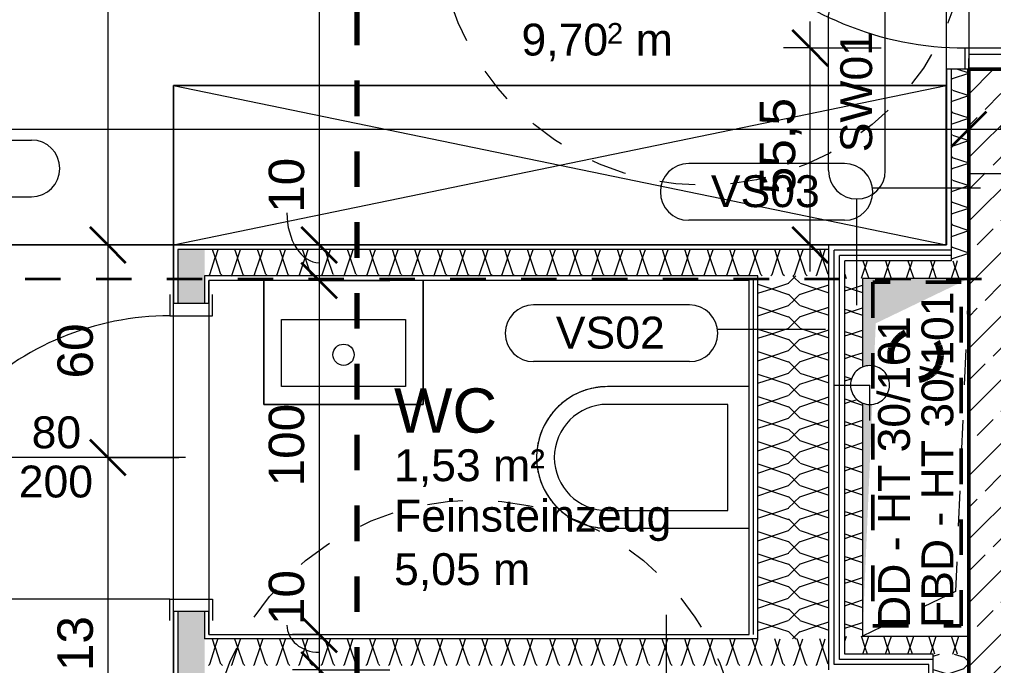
# Model space of a CAD drawing. Header units: metres. Extents: x 3.2 to 50, y 58.8 to 100.4.
# Drawn here: x 12.653 to 15.403, y 77.299 to 79.123 of the extents above; entities that cross this region are included whole.
import ezdxf

# ---------------------------------------------------------------- set-up
doc = ezdxf.new("R2010")
doc.units = ezdxf.units.M
for name, pattern in [('Achse', [0.009, 0.005, -0.002, 0, -0.002]), ('Strich Punkt', [0.015875, 0.00635, -0.004763, 0, -0.004763]), ('Strich Punkt Mittel', [0.015875, 0.00635, -0.004763, 0, -0.004763]), ('Verdeckt', [0.003, 0.002, -0.001])]:
    doc.linetypes.add(name, pattern=pattern)
for name, color, linetype, lineweight in [('A-DETL-GENF_', 92, 'Continuous', 13), ('A_2D', 7, 'Continuous', 13), ('A_Bemassung-50_', 4, 'Continuous', 9), ('A_Bemassung_', 4, 'Continuous', 9), ('A_Beschriftung_', 7, 'Continuous', 9), ('A_Brandabschnitte', 30, 'Verdeckt', 50), ('A_Decken', 8, 'Continuous', 13), ('A_Durchbruch_Projektion', 8, 'Verdeckt', 5), ('A_Kanal_SW', 34, 'Strich Punkt', 100), ('A_Moebel', 6, 'Continuous', 13), ('A_Raeume', 7, 'Continuous', 13), ('A_Raeume_', 7, 'Continuous', 5), ('A_Raeume_Beschriftung_', 7, 'Continuous', 9), ('A_Raster_', 1, 'Continuous', 9), ('A_Sanitaer', 3, 'Continuous', 13), ('A_Tueren', 31, 'Continuous', 13), ('A_Waende', 7, 'Continuous', 13), ('G-ANNO-SYMB_', 111, 'Continuous', 9), ('P-PIPE', 3, 'Continuous', 5), ('P-PIPE-CNTR', 3, 'Continuous', 5)]:
    doc.layers.add(name, color=color, linetype=linetype, lineweight=lineweight)
doc.styles.add('Arial_2', font='arial.ttf', dxfattribs={"height": 0.09})
doc.styles.add('Arial_3', font='arial.ttf', dxfattribs={"height": 0.125})
doc.styles.add('Arial_4', font='arial.ttf', dxfattribs={"height": 0.05849})
doc.styles.add('Arial_5', font='arial.ttf', dxfattribs={"height": 0.1})
doc.dimstyles.new('WGA-Bemaßung', dxfattribs={"dimscale": 0.3048, "dimtxt": 0.102026, "dimasz": 0.328084, "dimexe": 0.246063, "dimexo": 0.0625, "dimgap": 0.04101, "dimtad": 1, "dimdec": 1, "dimlfac": 100, "dimrnd": 0.5, "dimdsep": 46, "dimtxsty": 'Arial_5', "dimblk1": 'OBLIQUE', "dimblk2": 'OBLIQUE', "dimsah": 1, "dimcen": 0.09, "dimdle": 0.246063, "dimazin": 2, "dimtfac": 1, "dimtdec": 4, "dimtix": 1, "dimtmove": 0, "dimatfit": 3, "dimfxl": 0.656168, "dimfxlon": 1, "dimtvp": 1, "dimtolj": 1, "dimtzin": 0, "dimarcsym": 2})
doc.dimstyles.new('WGA-Bemaßung_1', dxfattribs={"dimscale": 0.3048, "dimtxt": 0.102026, "dimasz": 0.328084, "dimexe": 0.246063, "dimexo": 0.0625, "dimgap": 0.04101, "dimtad": 1, "dimdec": 1, "dimlfac": 100, "dimrnd": 0.5, "dimdsep": 46, "dimtxsty": 'Arial_5', "dimblk1": 'OBLIQUE', "dimblk2": 'OBLIQUE', "dimsah": 1, "dimcen": 0.09, "dimdle": 0.246063, "dimazin": 2, "dimtfac": 1, "dimtdec": 4, "dimtix": 1, "dimtmove": 2, "dimatfit": 3, "dimfxl": 0.656168, "dimfxlon": 1, "dimtvp": 1, "dimtolj": 1, "dimtzin": 0, "dimarcsym": 2})
doc.dimstyles.new('WGA-Bemaßung_2', dxfattribs={"dimscale": 0.3048, "dimtxt": 0.102026, "dimasz": 0.328084, "dimexe": 0.246063, "dimexo": 0.0625, "dimgap": 0.04101, "dimtad": 1, "dimdec": 1, "dimlfac": 100, "dimrnd": 0.5, "dimdsep": 46, "dimtxsty": 'Arial_5', "dimblk1": 'OBLIQUE', "dimblk2": 'OBLIQUE', "dimsah": 1, "dimcen": 0.09, "dimdle": 0.246063, "dimazin": 2, "dimtfac": 1, "dimtdec": 4, "dimtix": 1, "dimtmove": 1, "dimatfit": 3, "dimfxl": 0.656168, "dimfxlon": 1, "dimtvp": 1, "dimtolj": 1, "dimtzin": 0, "dimarcsym": 2})
doc.dimstyles.new('WGA-Bemaßung_3', dxfattribs={"dimscale": 0.3048, "dimtxt": 0.102026, "dimasz": 0.328084, "dimexe": 0.246063, "dimexo": 0.0625, "dimgap": 0.04101, "dimtad": 1, "dimdec": 1, "dimlfac": 100, "dimrnd": 0.5, "dimdsep": 46, "dimtxsty": 'Arial_5', "dimblk1": 'OBLIQUE', "dimblk2": 'OBLIQUE', "dimsah": 1, "dimcen": 0.09, "dimdle": 0.246063, "dimazin": 2, "dimtfac": 1, "dimtdec": 4, "dimtix": 1, "dimtmove": 0, "dimatfit": 3, "dimfxl": 0.656168, "dimfxlon": 1, "dimtvp": 1, "dimtolj": 1, "dimtzin": 0, "dimarcsym": 2})

# ---------------------------------------------------------------- blocks, each defined once
blk = doc.blocks.new('UZ_D1 - SL_0800x2000_Zimmertür_Stahlzarge_GK-7175309-263_PP_01OG_BT1')
at = {"layer": 'A_Tueren', "lineweight": 5}
for p, q in [((-0.4, 0.06), (-0.46, 0.06)), ((-0.4, -0.06), (-0.4, 0.06)), ((0.4, 0.06), (0.46, 0.06)), ((0.4, -0.06), (0.4, 0.06)), ((-0.46, -0.06), (-0.4, -0.06)), ((0.46, -0.06), (0.4, -0.06)), ((0.4, -0.06), (0.4, -0.86))]:
    blk.add_line(p, q, dxfattribs=at)
blk.add_arc((0.4, -0.06), 0.8, 180, 270, dxfattribs=at)
blk = doc.blocks.new('Sani_WC-Wandbasierend - 400x600-3803100-263_PP_01OG_BT1')
at = {"layer": 'A_Sanitaer', "lineweight": 5}
for p, q in [((-0.075, 0.5125), (-0.075, 0.1125)), ((-0.075, 0.5125), (-0.075, 0.1125)), ((-0.025, 0.5125), (-0.025, 0.1725)), ((0.275, 0.1725), (0.275, 0.5125)), ((0.325, 0.1125), (0.325, 0.5125)), ((0.325, 0.1125), (0.325, 0.5125)), ((-0.025, 0.1725), (0.275, 0.1725)), ((-0.075, 0.1125), (0.325, 0.1125))]:
    blk.add_line(p, q, dxfattribs=at)
for radius, start, end in [(0.2, 0, 180), (0.2, 118.3339, 128.1952), (0.2, 112.8529, 118.3339), (0.2, 101.334, 112.8529), (0.2, 97.6033, 101.334), (0.2, 82.3967, 97.6033), (0.2, 78.666, 82.3967), (0.2, 67.1471, 78.666), (0.2, 61.6661, 67.1471), (0.2, 51.8048, 61.6661), (0.15, 0, 180), (0.2, 128.1952, 134.0719), (0.2, 45.9281, 51.8048), (0.2, 134.0719, 143.7338), (0.2, 36.2662, 45.9281), (0.2, 152.2044, 159.851), (0.2, 149.4915, 152.0709), (0.2, 143.7338, 149.4915), (0.2, 30.5085, 36.2662), (0.2, 20.149, 30.5085), (0.2, 159.851, 164.7803), (0.2, 15.2197, 20.149), (0.2, 164.7803, 180), (0.2, 0, 15.2197)]:
    blk.add_arc((0.125, 0.5125), radius, start, end, dxfattribs=at)
blk = doc.blocks.new('Moeb_Schrank - Schrank_2m-10184143-263_PP_01OG_BT1')
at = {"layer": 'A_Moebel', "color": 8}
for p, q in [((0, 0), (2.18125, 0.45)), ((0, 0.45), (2.18125, 0)), ((2.18125, 0.45), (0, 0.45)), ((0, 0.45), (0, 0)), ((0, 0), (0, 0.45)), ((0, 0.45), (2.18125, 0.45)), ((2.18125, 0), (2.18125, 0.45)), ((2.18125, 0.45), (2.18125, 0)), ((0, 0), (2.18125, 0)), ((2.18125, 0), (0, 0))]:
    blk.add_line(p, q, dxfattribs=at)
blk = doc.blocks.new('UZ_D1 - SL_0900x2000_Wohnungstür-5426849-263_PP_01OG_BT1')
at = {"layer": 'A_Tueren', "lineweight": 5}
for p, q in [((0.45, 0.1), (0.45, 1)), ((-0.51, 0.1), (-0.45, 0.1)), ((-0.45, 0.1), (-0.45, -0.1)), ((0.45, 0.1), (0.45, -0.1)), ((0.51, 0.1), (0.45, 0.1)), ((-0.45, -0.1), (-0.51, -0.1)), ((0.45, -0.1), (0.51, -0.1))]:
    blk.add_line(p, q, dxfattribs=at)
blk.add_arc((0.45, 0.1), 0.9, 90, 180, dxfattribs=at)
blk = doc.blocks.new('Symbol_Schatten - Bodendurchbruch_Schatten-5766251-263_PP_01OG_BT1')
at = {"layer": 'A-DETL-GENF_'}
h = blk.add_hatch(color=256, dxfattribs=at)
h.paths.add_polyline_path([(-0.15, -0.505), (-0.1222, 0.1503), (-0.1287, 0.1494), (-0.143, 0.1513), (-0.15, 0.1542), (-0.15, -0.2192)])
h.paths.add_polyline_path([(-0.15, 0.2546), (-0.143, 0.2575), (-0.1287, 0.2594), (-0.1176, 0.258), (-0.1125, 0.3788), (0.15, 0.505), (-0.15, 0.505), (-0.15, 0.2566)])
blk = doc.blocks.new('Symbol_Schatten_Verdeckt_unten - Bodendurchbruch_Schatten_Verdeckt_unten-5766252-263_PP_01OG_BT1')
at = {"layer": 'A_Durchbruch_Projektion'}
for p, q in [((-0.1125, 0.37875), (0.15, 0.505)), ((-0.15, -0.505), (-0.1125, 0.37875))]:
    blk.add_line(p, q, dxfattribs=at)
blk = doc.blocks.new('Sani_Handwaschbecken_Wandbasiert_eckig - 450 x 350-11050515-263_PP_01OG_BT1')
at = {"layer": 'A_Sanitaer', "lineweight": 5}
for p, q in [((0.3476, 0.4), (-0.1024, 0.4)), ((-0.1024, 0.4), (-0.1024, 0.05)), ((-0.1024, 0.05), (-0.1024, 0.4)), ((-0.1024, 0.4), (0.3476, 0.4)), ((0.3476, 0.05), (0.3476, 0.4)), ((0.3476, 0.4), (0.3476, 0.05)), ((-0.0524, 0.16), (-0.0524, 0.35)), ((-0.0524, 0.35), (0.2976, 0.35)), ((0.2976, 0.35), (0.2976, 0.16)), ((0.2976, 0.16), (-0.0524, 0.16))]:
    blk.add_line(p, q, dxfattribs=at)
blk.add_circle((0.1226, 0.26), 0.03, dxfattribs=at)
blk = doc.blocks.new('BS_Tuer_PP - links-10002443-263_PP_01OG_BT1')
at = {"layer": 'A_Beschriftung_'}
blk.add_line((0, 0.000124), (0, 0.010761), dxfattribs=at)
blk = doc.blocks.new('BS_Wand_Lollipop - links_unten-2026911-263_PP_01OG_BT1')
at = {"layer": 'A_Beschriftung_'}
for p, q in [((-0.00467, 0.001367), (-0.01347, 0.001367)), ((-0.003087, 0), (0.003, 0)), ((-0.00467, -0.001833), (-0.01347, -0.001833))]:
    blk.add_line(p, q, dxfattribs=at)
for centre, start, end in [((-0.01347, -0.000233), 90, 270), ((-0.00467, -0.000233), 270, 90)]:
    blk.add_arc(centre, 0.0016, start, end, dxfattribs=at)
blk = doc.blocks.new('BS_Wand_Lollipop - rechts_oben-2026913-263_PP_01OG_BT1')
at = {"layer": 'A_Beschriftung_'}
for p, q in [((0.0046, 0.0016), (0.0134, 0.0016)), ((-0.003, 0), (0.003, 0)), ((0.0046, -0.0016), (0.0134, -0.0016))]:
    blk.add_line(p, q, dxfattribs=at)
for centre, start, end in [((0.0046, 0), 90, 270), ((0.0134, 0), 270, 90)]:
    blk.add_arc(centre, 0.0016, start, end, dxfattribs=at)
blk = doc.blocks.new('DIMBLOCK163-263_PP_01OG_BT1')
at = {"layer": 'A_Bemassung-50_', "lineweight": 35, "transparency": 16777216}
for p, q in [((13.4988, 80.1555), (13.4488, 80.2055)), ((13.4988, 80.1555), (13.5488, 80.1055)), ((13.4988, 78.4867), (13.4488, 78.5367)), ((13.4988, 78.4867), (13.5488, 78.4367))]:
    blk.add_line(p, q, dxfattribs=at)
at = {"layer": 'A_Bemassung-50_', "transparency": 16777216}
for p, q in [((13.4988, 80.1555), (13.4238, 80.1555)), ((13.4988, 80.1555), (13.4988, 78.4867)), ((13.4988, 80.1555), (13.6988, 80.1555)), ((13.4988, 78.4867), (13.4238, 78.4867)), ((13.4988, 78.4867), (13.6988, 78.4867))]:
    blk.add_line(p, q, dxfattribs=at)
at = {"layer": 'A_Bemassung-50_', "color": 0, "transparency": 16777216, "insert": (13.3565, 79.2058), "char_height": 0.1, "width": 0.276883, "attachment_point": 1, "rotation": 90, "line_spacing_factor": 0.941778, "style": 'Arial_5'}
blk.add_mtext('167', dxfattribs=at)
blk = doc.blocks.new('_Oblique')
at = {"color": 0, "linetype": 'ByBlock', "lineweight": -2}
blk.add_line((-0.5, -0.5), (0.5, 0.5), dxfattribs=at)
blk = doc.blocks.new('DIMBLOCK164-263_PP_01OG_BT1')
at = {"layer": 'A_Bemassung-50_', "lineweight": 35, "transparency": 16777216}
for p, q in [((13.4988, 78.4867), (13.4488, 78.5367)), ((13.4988, 78.4867), (13.5488, 78.4367)), ((13.4988, 78.3867), (13.4488, 78.4367)), ((13.4988, 78.3867), (13.5488, 78.3367))]:
    blk.add_line(p, q, dxfattribs=at)
at = {"layer": 'A_Bemassung-50_', "transparency": 16777216}
for p, q in [((13.4988, 78.4867), (13.4238, 78.4867)), ((13.4988, 78.4867), (13.4988, 78.3867)), ((13.4988, 78.4867), (13.6988, 78.4867)), ((13.4988, 78.3867), (13.4238, 78.3867)), ((13.4988, 78.3867), (13.6988, 78.3867))]:
    blk.add_line(p, q, dxfattribs=at)
blk.add_ellipse((13.4988, 78.5774), major_axis=(0, 0.1407), ratio=0.646783, start_param=1.570796, end_param=3.141593, dxfattribs=at)
at = {"layer": 'A_Bemassung-50_', "color": 0, "transparency": 16777216, "insert": (13.3565, 78.5774), "char_height": 0.1, "width": 0.184588, "attachment_point": 1, "rotation": 90, "line_spacing_factor": 0.941778, "style": 'Arial_5'}
blk.add_mtext('10', dxfattribs=at)
blk = doc.blocks.new('DIMBLOCK165-263_PP_01OG_BT1')
at = {"layer": 'A_Bemassung-50_', "lineweight": 35, "transparency": 16777216}
for p, q in [((13.4988, 78.3867), (13.4488, 78.4367)), ((13.4988, 78.3867), (13.5488, 78.3367)), ((13.4988, 77.3867), (13.4488, 77.4367)), ((13.4988, 77.3867), (13.5488, 77.3367))]:
    blk.add_line(p, q, dxfattribs=at)
at = {"layer": 'A_Bemassung-50_', "transparency": 16777216}
for p, q in [((13.4988, 78.3867), (13.4238, 78.3867)), ((13.4988, 78.3867), (13.4988, 77.3867)), ((13.4988, 78.3867), (13.6988, 78.3867)), ((13.4988, 77.3867), (13.4238, 77.3867)), ((13.4988, 77.3867), (13.6988, 77.3867))]:
    blk.add_line(p, q, dxfattribs=at)
at = {"layer": 'A_Bemassung-50_', "color": 0, "transparency": 16777216, "insert": (13.3565, 77.8051), "char_height": 0.1, "width": 0.276883, "attachment_point": 1, "rotation": 90, "line_spacing_factor": 0.941778, "style": 'Arial_5'}
blk.add_mtext('100', dxfattribs=at)
blk = doc.blocks.new('DIMBLOCK166-263_PP_01OG_BT1')
at = {"layer": 'A_Bemassung-50_', "lineweight": 35, "transparency": 16777216}
for p, q in [((13.4988, 77.3867), (13.4488, 77.4367)), ((13.4988, 77.3867), (13.5488, 77.3367)), ((13.4988, 77.2867), (13.4488, 77.3367)), ((13.4988, 77.2867), (13.5488, 77.2367))]:
    blk.add_line(p, q, dxfattribs=at)
at = {"layer": 'A_Bemassung-50_', "transparency": 16777216}
for p, q in [((13.4988, 77.3867), (13.4238, 77.3867)), ((13.4988, 77.3867), (13.4988, 77.2867)), ((13.4988, 77.3867), (13.6988, 77.3867)), ((13.4988, 77.2867), (13.4238, 77.2867)), ((13.4988, 77.2867), (13.6988, 77.2867))]:
    blk.add_line(p, q, dxfattribs=at)
blk.add_ellipse((13.4988, 77.4134), major_axis=(0.091, 0), ratio=0.842845, start_param=3.141593, end_param=4.712389, dxfattribs=at)
at = {"layer": 'A_Bemassung-50_', "color": 0, "transparency": 16777216, "insert": (13.3565, 77.4134), "char_height": 0.1, "width": 0.184588, "attachment_point": 1, "rotation": 90, "line_spacing_factor": 0.941778, "style": 'Arial_5'}
blk.add_mtext('10', dxfattribs=at)
blk = doc.blocks.new('DIMBLOCK167-263_PP_01OG_BT1')
at = {"layer": 'A_Bemassung-50_', "lineweight": 35, "transparency": 16777216}
for p, q in [((13.4988, 77.2867), (13.4488, 77.3367)), ((13.4988, 77.2867), (13.5488, 77.2367)), ((13.4988, 74.7867), (13.4488, 74.8367)), ((13.4988, 74.7867), (13.5488, 74.7367))]:
    blk.add_line(p, q, dxfattribs=at)
at = {"layer": 'A_Bemassung-50_', "transparency": 16777216}
for p, q in [((13.4988, 77.2867), (13.4238, 77.2867)), ((13.4988, 77.2867), (13.4988, 74.7867)), ((13.4988, 77.2867), (13.6988, 77.2867)), ((13.4988, 74.7867), (13.4238, 74.7867)), ((13.4988, 74.7867), (13.6988, 74.7867))]:
    blk.add_line(p, q, dxfattribs=at)
at = {"layer": 'A_Bemassung-50_', "color": 0, "transparency": 16777216, "insert": (13.3565, 75.9214), "char_height": 0.1, "width": 0.276883, "attachment_point": 1, "rotation": 90, "line_spacing_factor": 0.941778, "style": 'Arial_5'}
blk.add_mtext('250', dxfattribs=at)
blk = doc.blocks.new('DIMBLOCK461-263_PP_01OG_BT1')
at = {"layer": 'A_Bemassung-50_', "lineweight": 35, "transparency": 16777216}
for p, q in [((12.9024, 80.1555), (12.8524, 80.2055)), ((12.9024, 80.1555), (12.9524, 80.1055)), ((12.9024, 78.4867), (12.8524, 78.5367)), ((12.9024, 78.4867), (12.9524, 78.4367))]:
    blk.add_line(p, q, dxfattribs=at)
at = {"layer": 'A_Bemassung-50_', "transparency": 16777216}
for p, q in [((12.9024, 80.1555), (12.8274, 80.1555)), ((12.9024, 80.1555), (12.9024, 78.4867)), ((12.9024, 80.1555), (13.1024, 80.1555)), ((12.9024, 78.4867), (12.8274, 78.4867)), ((12.9024, 78.4867), (13.1024, 78.4867))]:
    blk.add_line(p, q, dxfattribs=at)
at = {"layer": 'A_Bemassung-50_', "color": 0, "transparency": 16777216, "insert": (12.76, 79.2058), "char_height": 0.1, "width": 0.276883, "attachment_point": 1, "rotation": 90, "line_spacing_factor": 0.941778, "style": 'Arial_5'}
blk.add_mtext('167', dxfattribs=at)
blk = doc.blocks.new('DIMBLOCK462-263_PP_01OG_BT1')
at = {"layer": 'A_Bemassung-50_', "lineweight": 35, "transparency": 16777216}
for p, q in [((12.9024, 78.4867), (12.8524, 78.5367)), ((12.9024, 78.4867), (12.9524, 78.4367)), ((12.9024, 77.8867), (12.8524, 77.9367)), ((12.9024, 77.8867), (12.9524, 77.8367))]:
    blk.add_line(p, q, dxfattribs=at)
at = {"layer": 'A_Bemassung-50_', "transparency": 16777216}
for p, q in [((12.9024, 78.4867), (12.8274, 78.4867)), ((12.9024, 78.4867), (12.9024, 77.8867)), ((12.9024, 78.4867), (13.1024, 78.4867)), ((12.9024, 77.8867), (12.8274, 77.8867)), ((12.9024, 77.8867), (13.1024, 77.8867))]:
    blk.add_line(p, q, dxfattribs=at)
at = {"layer": 'A_Bemassung-50_', "color": 0, "transparency": 16777216, "insert": (12.76, 78.1098), "char_height": 0.1, "width": 0.184588, "attachment_point": 1, "rotation": 90, "line_spacing_factor": 0.941778, "style": 'Arial_5'}
blk.add_mtext('60', dxfattribs=at)
blk = doc.blocks.new('DIMBLOCK463-263_PP_01OG_BT1')
at = {"layer": 'A_Bemassung-50_', "lineweight": 35, "transparency": 16777216}
for p, q in [((12.9024, 77.8867), (12.8524, 77.9367)), ((12.9024, 77.8867), (12.9524, 77.8367)), ((12.9024, 76.7555), (12.8524, 76.8055)), ((12.9024, 76.7555), (12.9524, 76.7055))]:
    blk.add_line(p, q, dxfattribs=at)
at = {"layer": 'A_Bemassung-50_', "transparency": 16777216}
for p, q in [((12.9024, 77.8867), (12.8274, 77.8867)), ((12.9024, 77.8867), (12.9024, 76.7555)), ((12.9024, 77.8867), (13.1024, 77.8867)), ((12.9024, 76.7555), (12.8274, 76.7555)), ((12.9024, 76.7555), (13.1024, 76.7555))]:
    blk.add_line(p, q, dxfattribs=at)
at = {"layer": 'A_Bemassung-50_', "color": 0, "transparency": 16777216, "insert": (12.76, 77.2058), "char_height": 0.1, "width": 0.276883, "attachment_point": 1, "rotation": 90, "line_spacing_factor": 0.941778, "style": 'Arial_5'}
blk.add_mtext('113', dxfattribs=at)
blk = doc.blocks.new('DIMBLOCK503-263_PP_01OG_BT1')
at = {"layer": 'A_Bemassung-50_', "transparency": 16777216}
for p, q in [((8.0227, 78.8134), (8.0227, 79.0134)), ((15.3327, 78.8134), (15.3327, 79.0134)), ((7.9477, 78.8134), (15.3327, 78.8134)), ((8.0227, 78.8134), (8.0227, 78.7384)), ((15.3327, 78.8134), (15.3327, 78.7384))]:
    blk.add_line(p, q, dxfattribs=at)
at = {"layer": 'A_Bemassung-50_', "lineweight": 35, "transparency": 16777216}
for p, q in [((8.0227, 78.8134), (8.0727, 78.8634)), ((15.3327, 78.8134), (15.3827, 78.8634)), ((8.0227, 78.8134), (7.9727, 78.7634)), ((15.3327, 78.8134), (15.2827, 78.7634))]:
    blk.add_line(p, q, dxfattribs=at)
at = {"layer": 'A_Bemassung-50_', "color": 0, "transparency": 16777216, "insert": (11.5623, 78.9557), "char_height": 0.1, "width": 0.276883, "attachment_point": 1, "line_spacing_factor": 0.941778, "style": 'Arial_5'}
blk.add_mtext('731', dxfattribs=at)
blk = doc.blocks.new('DIMBLOCK504-263_PP_01OG_BT1')
at = {"layer": 'A_Bemassung-50_', "transparency": 16777216}
for p, q in [((15.3327, 78.8134), (15.3327, 79.0134)), ((15.5127, 78.8134), (15.5127, 79.0134)), ((15.3327, 78.8134), (15.5127, 78.8134)), ((15.3327, 78.8134), (15.3327, 78.7384)), ((15.5127, 78.8134), (15.5127, 78.7384))]:
    blk.add_line(p, q, dxfattribs=at)
at = {"layer": 'A_Bemassung-50_', "lineweight": 35, "transparency": 16777216}
for p, q in [((15.3327, 78.8134), (15.3827, 78.8634)), ((15.5127, 78.8134), (15.5627, 78.8634)), ((15.3327, 78.8134), (15.2827, 78.7634)), ((15.5127, 78.8134), (15.4627, 78.7634))]:
    blk.add_line(p, q, dxfattribs=at)
at = {"layer": 'A_Bemassung-50_', "transparency": 16777216}
blk.add_ellipse((15.6701, 78.8134), major_axis=(0.2474, 0), ratio=0.367745, start_param=1.570796, end_param=3.141593, dxfattribs=at)
at = {"layer": 'A_Bemassung-50_', "color": 0, "transparency": 16777216, "insert": (15.6701, 78.9557), "char_height": 0.1, "width": 0.184588, "attachment_point": 1, "line_spacing_factor": 0.941778, "style": 'Arial_5'}
blk.add_mtext('18', dxfattribs=at)
blk = doc.blocks.new('DIMBLOCK572-263_PP_01OG_BT1')
at = {"layer": 'A_Bemassung-50_', "transparency": 16777216}
for p, q in [((14.8851, 78.4117), (14.8851, 79.118)), ((14.8851, 79.043), (14.8101, 79.043)), ((14.8851, 79.043), (15.0851, 79.043)), ((14.8851, 78.4867), (14.6851, 78.4867)), ((14.8851, 78.4867), (14.9601, 78.4867))]:
    blk.add_line(p, q, dxfattribs=at)
at = {"layer": 'A_Bemassung-50_', "lineweight": 35, "transparency": 16777216}
for p, q in [((14.8851, 79.043), (14.8351, 79.093)), ((14.8851, 79.043), (14.9351, 78.993)), ((14.8851, 78.4867), (14.8351, 78.5367)), ((14.8851, 78.4867), (14.9351, 78.4367))]:
    blk.add_line(p, q, dxfattribs=at)
at = {"layer": 'A_Bemassung-50_', "color": 0, "transparency": 16777216, "insert": (14.7428, 78.6299), "char_height": 0.1, "width": 0.323972, "attachment_point": 1, "rotation": 90, "line_spacing_factor": 0.941778, "style": 'Arial_5'}
blk.add_mtext('55,5', dxfattribs=at)

msp = doc.modelspace()

# ---------------------------------------------------------------- hatches: boundary and pattern name
at = {"layer": 'A_Waende', "lineweight": 5}
h = msp.add_hatch(dxfattribs=at)
h.set_pattern_fill('FP_166', color=250, angle=45, style=0, pattern_type=2)
h.set_pattern_definition([(315, (15.26997, 79.32112), (0.254, -0.127003), [0.02245, -0.15715]), (315, (15.38099, 79.27374), (0.254, -0.127003), [0.02245, -0.15715]), (315, (15.26997, 79.25748), (0.254, -0.1270034), [0.02245, -0.15715]), (315, (15.38099, 79.2101), (0.254, -0.1270034), [0.02245, -0.15715]), (341.565, (15.286234, 79.304854), (0.5079977, -0.1270007), [0.0502, -0.35141]), (341.565, (15.33361, 79.290005), (0.5079977, -0.1270007), [0.0502, -0.35141]), (341.565, (15.285527, 79.24192), (0.5079977, -0.1270007), [0.0502, -0.35141]), (341.565, (15.33361, 79.226365), (0.5079977, -0.1270007), [0.0502, -0.35141]), (45, (15.38099, 79.30485), (-0.254, -0.127003), [0.02245, -0.15715]), (45, (15.26997, 79.25748), (-0.254, -0.1270034), [0.02245, -0.15715]), (45, (15.38169, 79.24192), (-0.254, -0.1270034), [0.02245, -0.15715]), (45, (15.26997, 79.19384), (-0.254, -0.1270034), [0.02245, -0.15715]), (18.435, (15.33361, 79.290005), (-0.5079977, -0.1270007), [0.0502, -0.35141]), (18.435, (15.286234, 79.27374), (-0.5079977, -0.1270007), [0.0502, -0.35141]), (18.435, (15.33361, 79.226365), (-0.5079977, -0.1270007), [0.0502, -0.35141]), (18.435, (15.286234, 79.2101), (-0.5079977, -0.1270007), [0.0502, -0.35141])])
h.paths.add_polyline_path([(15.2849, 78.4417), (15.3327, 78.4417), (15.3327, 78.983), (15.2827, 78.983), (15.2827, 78.4417)])
h.paths.add_polyline_path([(15.2827, 80.003), (15.3327, 80.003), (15.3327, 80.1555), (15.2827, 80.1555), (15.2827, 80.0851)])
h = msp.add_hatch(dxfattribs=at)
h.set_pattern_fill('FP_1', color=250, style=0, pattern_type=2)
h.set_pattern_definition([(45, (0, 0), (-0.08980256, 0.08980256), []), (45, (0.0898, 0), (-0.08980256, 0.08980256), [0.0635, -0.03175])])
h.paths.add_polyline_path([(15.5127, 71.178), (15.5127, 78.983), (15.3327, 78.983), (15.3327, 71.178)])
h.paths.add_polyline_path([(15.3586, 80.003), (15.5127, 80.003), (15.5127, 80.1555), (15.3327, 80.1555), (15.3327, 80.003), (15.3515, 80.003)])
h = msp.add_hatch(dxfattribs=at)
h.set_pattern_fill('FP_16', color=250, angle=45, style=0, pattern_type=2)
h.set_pattern_definition([(135, (13.18754, 76.586735), (-0.254, 0.1270034), [0.02245, -0.15715]), (135, (13.07653, 76.63411), (-0.254, 0.1270034), [0.02245, -0.15715]), (135, (13.18754, 76.650375), (-0.254, 0.1270034), [0.02245, -0.15715]), (135, (13.07653, 76.69775), (-0.254, 0.1270034), [0.02245, -0.15715]), (161.565, (13.171985, 76.60229), (-0.50799766, 0.1270007), [0.0502, -0.35141]), (161.565, (13.12461, 76.618555), (-0.50799766, 0.1270007), [0.0502, -0.35141]), (161.565, (13.171985, 76.66593), (-0.50799766, 0.1270007), [0.0502, -0.35141]), (161.565, (13.12461, 76.682195), (-0.50799766, 0.1270007), [0.0502, -0.35141]), (225, (13.07653, 76.603), (0.254, 0.1270034), [0.02245, -0.15715]), (225, (13.18754, 76.650375), (0.254, 0.1270034), [0.02245, -0.15715]), (225, (13.07653, 76.66664), (0.254, 0.1270034), [0.02245, -0.15715]), (225, (13.18754, 76.714015), (0.254, 0.1270034), [0.02245, -0.15715]), (198.435, (13.12461, 76.618555), (0.50799766, 0.1270007), [0.0502, -0.35141]), (198.435, (13.171985, 76.63482), (0.50799766, 0.1270007), [0.0502, -0.35141]), (198.435, (13.12461, 76.682195), (0.50799766, 0.1270007), [0.0502, -0.35141]), (198.435, (13.17128, 76.69775), (0.50799766, 0.1270007), [0.0502, -0.35141])])
h.paths.add_polyline_path([(13.1639, 74.6992), (13.1752, 74.6992), (13.1752, 76.3205), (13.1002, 76.3205), (13.1002, 74.6992), (13.1089, 74.6992)])
h.paths.add_polyline_path([(13.1752, 77.1905), (13.1752, 77.4517), (13.1002, 77.4517), (13.1002, 77.1905), (13.1639, 77.1905)])
h.paths.add_polyline_path([(13.1002, 78.3217), (13.1752, 78.3217), (13.1752, 78.4742), (13.1002, 78.4742)])
h = msp.add_hatch(dxfattribs=at)
h.set_pattern_fill('FP_19', color=250, angle=225, style=0, pattern_type=2)
h.set_pattern_definition([(45, (14.06294, 78.38703), (0.127003, 0.254), [0.02245, -0.15715]), (45, (14.11032, 78.498045), (0.1270034, 0.254), [0.02245, -0.15715]), (45, (14.12658, 78.38703), (0.1270034, 0.254), [0.02245, -0.15715]), (45, (14.173955, 78.498045), (0.1270034, 0.254), [0.02245, -0.15715]), (71.565, (14.078496, 78.402586), (0.1270007, 0.5079977), [0.0502, -0.35141]), (71.565, (14.09476, 78.44996), (0.1270007, 0.5079977), [0.0502, -0.35141]), (71.565, (14.142136, 78.402586), (0.1270007, 0.5079977), [0.0502, -0.35141]), (71.565, (14.15769, 78.45067), (0.1270007, 0.5079977), [0.0502, -0.35141]), (135, (14.0785, 78.49734), (0.1270034, -0.254), [0.02245, -0.15715]), (135, (14.12658, 78.38703), (0.1270034, -0.254), [0.02245, -0.15715]), (135, (14.14214, 78.49734), (0.1270034, -0.254), [0.02245, -0.15715]), (135, (14.18951, 78.38632), (0.1270034, -0.254), [0.02245, -0.15715]), (108.435, (14.09476, 78.44996), (0.1270007, -0.5079977), [0.0502, -0.35141]), (108.435, (14.110316, 78.403293), (0.1270007, -0.5079977), [0.0502, -0.35141]), (108.435, (14.15769, 78.45067), (0.1270007, -0.5079977), [0.0502, -0.35141]), (108.435, (14.17325, 78.402586), (0.1270007, -0.5079977), [0.0502, -0.35141])])
h.paths.add_polyline_path([(13.1877, 78.3992), (14.9377, 78.3992), (14.9377, 78.4742), (13.1752, 78.4742), (13.1752, 78.3992)])
h = msp.add_hatch(dxfattribs=at)
h.set_pattern_fill('FP_90', color=250, angle=-135, style=0, pattern_type=2)
h.set_pattern_definition([(225, (15.13562, 78.48673), (-0.127003, -0.254), [0.02245, -0.15715]), (225, (15.08754, 78.37501), (-0.127003, -0.254), [0.02245, -0.15715]), (225, (15.07198, 78.48673), (-0.127003, -0.254), [0.02245, -0.15715]), (225, (15.024605, 78.37572), (-0.127003, -0.254), [0.02245, -0.15715]), (251.565, (15.119357, 78.470468), (-0.127001, -0.507998), [0.0502, -0.35141]), (251.565, (15.103094, 78.42309), (-0.127001, -0.507998), [0.0502, -0.35141]), (251.565, (15.055718, 78.470468), (-0.1270007, -0.5079977), [0.0502, -0.35141]), (251.565, (15.039454, 78.42309), (-0.1270007, -0.5079977), [0.0502, -0.35141]), (315, (15.11936, 78.37572), (-0.127003, 0.254), [0.02245, -0.15715]), (315, (15.07198, 78.48673), (-0.127003, 0.254), [0.02245, -0.15715]), (315, (15.05572, 78.37572), (-0.127003, 0.254), [0.02245, -0.15715]), (315, (15.00834, 78.48673), (-0.127003, 0.254), [0.02245, -0.15715]), (288.435, (15.103094, 78.42309), (-0.127001, 0.507998), [0.0502, -0.35141]), (288.435, (15.087537, 78.471175), (-0.1270007, 0.5079977), [0.0502, -0.35141]), (288.435, (15.039454, 78.42309), (-0.1270007, 0.5079977), [0.0502, -0.35141]), (288.435, (15.023898, 78.471175), (-0.1270007, 0.5079977), [0.0502, -0.35141])])
h.paths.add_polyline_path([(14.9827, 78.3917), (15.3327, 78.3917), (15.3327, 78.4417), (14.9827, 78.4417), (14.9827, 78.3992)])
h = msp.add_hatch(dxfattribs=at)
h.set_pattern_fill('FP_26', color=250, angle=45, style=0, pattern_type=2)
h.set_pattern_definition([(315, (14.71277, 77.887105), (0.254, -0.127003), [0.02245, -0.15715]), (315, (14.82379, 77.83973), (0.254, -0.127003), [0.02245, -0.15715]), (315, (14.71277, 77.823465), (0.254, -0.127003), [0.02245, -0.15715]), (315, (14.82379, 77.77609), (0.254, -0.127003), [0.02245, -0.15715]), (341.565, (14.729034, 77.87084), (0.5079977, -0.1270007), [0.0502, -0.35141]), (341.565, (14.77641, 77.854578), (0.5079977, -0.1270007), [0.0502, -0.35141]), (341.565, (14.729034, 77.8072), (0.5079977, -0.1270007), [0.0502, -0.35141]), (341.565, (14.775703, 77.791645), (0.5079977, -0.1270007), [0.0502, -0.35141]), (45, (14.82379, 77.87084), (-0.254, -0.127003), [0.02245, -0.15715]), (45, (14.71277, 77.823465), (-0.254, -0.127003), [0.02245, -0.15715]), (45, (14.82379, 77.8072), (-0.254, -0.127003), [0.02245, -0.15715]), (45, (14.71277, 77.75983), (-0.254, -0.127003), [0.02245, -0.15715]), (18.435, (14.77641, 77.854578), (-0.5079977, -0.1270007), [0.0502, -0.35141]), (18.435, (14.728327, 77.83902), (-0.5079977, -0.1270007), [0.0502, -0.35141]), (18.435, (14.775703, 77.791645), (-0.5079977, -0.1270007), [0.0502, -0.35141]), (18.435, (14.728327, 77.77538), (-0.5079977, -0.1270007), [0.0502, -0.35141])])
h.paths.add_polyline_path([(14.7377, 77.3742), (14.9377, 77.3742), (14.9377, 78.3992), (14.7377, 78.3992), (14.7377, 77.3867)])
h = msp.add_hatch(dxfattribs=at)
h.set_pattern_fill('FP_25', color=250, angle=45, style=0, pattern_type=2)
h.set_pattern_definition([(315, (14.93763, 77.887105), (0.254, -0.127003), [0.02245, -0.15715]), (315, (15.04935, 77.83902), (0.254, -0.127003), [0.02245, -0.15715]), (315, (14.93763, 77.823465), (0.254, -0.127003), [0.02245, -0.15715]), (315, (15.04865, 77.77609), (0.254, -0.127003), [0.02245, -0.15715]), (341.565, (14.953894, 77.87084), (0.5079977, -0.1270007), [0.0502, -0.35141]), (341.565, (15.00127, 77.854578), (0.5079977, -0.1270007), [0.0502, -0.35141]), (341.565, (14.953894, 77.8072), (0.5079977, -0.1270007), [0.0502, -0.35141]), (341.565, (15.00127, 77.79094), (0.5079977, -0.1270007), [0.0502, -0.35141]), (45, (15.04865, 77.87084), (-0.254, -0.127003), [0.02245, -0.15715]), (45, (14.93763, 77.823465), (-0.254, -0.127003), [0.02245, -0.15715]), (45, (15.04865, 77.8072), (-0.254, -0.127003), [0.02245, -0.15715]), (45, (14.93763, 77.75983), (-0.254, -0.127003), [0.02245, -0.15715]), (18.435, (15.00127, 77.854578), (-0.5079977, -0.1270007), [0.0502, -0.35141]), (18.435, (14.953187, 77.83902), (-0.5079977, -0.1270007), [0.0502, -0.35141]), (18.435, (15.00127, 77.79094), (-0.5079977, -0.1270007), [0.0502, -0.35141]), (18.435, (14.953187, 77.77538), (-0.5079977, -0.1270007), [0.0502, -0.35141])])
h.paths.add_polyline_path([(15.0327, 77.3817), (15.0327, 78.041), (15.0264, 78.0435), (15.0151, 78.0523), (15.0063, 78.0637), (15.0008, 78.0769), (14.9989, 78.0912), (15.0008, 78.1054), (15.0063, 78.1187), (15.0151, 78.1301), (15.0264, 78.1388), (15.0327, 78.1414), (15.0327, 78.3917), (14.9827, 78.3917), (14.9827, 77.3817)])
h = msp.add_hatch(dxfattribs=at)
h.set_pattern_fill('FP_89', color=250, angle=225, style=0, pattern_type=2)
h.set_pattern_definition([(45, (15.13491, 77.28677), (0.127003, 0.254), [0.02245, -0.15715]), (45, (15.18229, 77.39779), (0.127003, 0.254), [0.02245, -0.15715]), (45, (15.19855, 77.28677), (0.127003, 0.254), [0.02245, -0.15715]), (45, (15.24593, 77.39779), (0.127003, 0.254), [0.02245, -0.15715]), (71.565, (15.151177, 77.303035), (0.127001, 0.507998), [0.0502, -0.35141]), (71.565, (15.16744, 77.35041), (0.127001, 0.507998), [0.0502, -0.35141]), (71.565, (15.214817, 77.303035), (0.127001, 0.5079977), [0.0502, -0.35141]), (71.565, (15.230373, 77.349704), (0.127001, 0.5079977), [0.0502, -0.35141]), (135, (15.15118, 77.39779), (0.127003, -0.254), [0.02245, -0.15715]), (135, (15.19855, 77.28677), (0.127003, -0.254), [0.02245, -0.15715]), (135, (15.21482, 77.39779), (0.127003, -0.254), [0.02245, -0.15715]), (135, (15.26219, 77.28677), (0.127003, -0.254), [0.02245, -0.15715]), (108.435, (15.16744, 77.35041), (0.127001, -0.507998), [0.0502, -0.35141]), (108.435, (15.182997, 77.302328), (0.127001, -0.507998), [0.0502, -0.35141]), (108.435, (15.230373, 77.349704), (0.127001, -0.5079977), [0.0502, -0.35141]), (108.435, (15.246636, 77.302328), (0.1270007, -0.5079977), [0.0502, -0.35141])])
h.paths.add_polyline_path([(15.2849, 77.3317), (15.3327, 77.3317), (15.3327, 77.3817), (14.9827, 77.3817), (14.983, 77.3317), (15.2327, 77.3317)])
h = msp.add_hatch(dxfattribs=at)
h.set_pattern_fill('FP_18', color=250, angle=225, style=0, pattern_type=2)
h.set_pattern_definition([(45, (14.06294, 77.28677), (0.127003, 0.254), [0.02245, -0.15715]), (45, (14.11032, 77.39779), (0.1270034, 0.254), [0.02245, -0.15715]), (45, (14.12658, 77.28677), (0.1270034, 0.254), [0.02245, -0.15715]), (45, (14.173955, 77.39779), (0.1270034, 0.254), [0.02245, -0.15715]), (71.565, (14.078496, 77.302328), (0.1270007, 0.5079977), [0.0502, -0.35141]), (71.565, (14.094052, 77.35041), (0.1270007, 0.5079977), [0.0502, -0.35141]), (71.565, (14.142136, 77.302328), (0.1270007, 0.5079977), [0.0502, -0.35141]), (71.565, (14.15769, 77.35041), (0.1270007, 0.5079977), [0.0502, -0.35141]), (135, (14.0785, 77.39849), (0.1270034, -0.254), [0.02245, -0.15715]), (135, (14.12658, 77.28677), (0.1270034, -0.254), [0.02245, -0.15715]), (135, (14.14143, 77.39779), (0.1270034, -0.254), [0.02245, -0.15715]), (135, (14.19022, 77.28677), (0.1270034, -0.254), [0.02245, -0.15715]), (108.435, (14.094052, 77.35041), (0.1270007, -0.5079977), [0.0502, -0.35141]), (108.435, (14.110316, 77.303035), (0.1270007, -0.5079977), [0.0502, -0.35141]), (108.435, (14.15769, 77.35041), (0.1270007, -0.5079977), [0.0502, -0.35141]), (108.435, (14.173955, 77.303035), (0.1270007, -0.5079977), [0.0502, -0.35141])])
h.paths.add_polyline_path([(14.7377, 77.2992), (14.9377, 77.2992), (14.9376, 77.3742), (13.1752, 77.3741), (13.1752, 77.2992), (14.7127, 77.2992)])
h = msp.add_hatch(dxfattribs=at)
h.set_pattern_fill('FP_42', color=250, angle=45, style=0, pattern_type=2)
h.set_pattern_definition([(315, (15.20775, 76.03731), (0.254, -0.1270034), [0.02245, -0.15715]), (315, (15.31876, 75.98852), (0.254, -0.1270034), [0.02245, -0.15715]), (315, (15.20775, 75.97367), (0.254, -0.1270034), [0.02245, -0.15715]), (315, (15.31876, 75.9263), (0.254, -0.1270034), [0.02245, -0.15715]), (341.565, (15.22401, 76.02105), (0.5079977, -0.1270007), [0.0502, -0.35141]), (341.565, (15.271385, 76.004787), (0.5079977, -0.1270007), [0.0502, -0.35141]), (341.565, (15.22401, 75.95741), (0.5079977, -0.1270007), [0.0502, -0.35141]), (341.565, (15.271385, 75.941147), (0.5079977, -0.1270007), [0.0502, -0.35141]), (45, (15.31876, 76.02105), (-0.254, -0.1270034), [0.02245, -0.15715]), (45, (15.20775, 75.97367), (-0.254, -0.1270034), [0.02245, -0.15715]), (45, (15.31876, 75.95741), (-0.254, -0.1270034), [0.02245, -0.15715]), (45, (15.20775, 75.91003), (-0.254, -0.1270034), [0.02245, -0.15715]), (18.435, (15.271385, 76.004787), (-0.5079977, -0.1270007), [0.0502, -0.35141]), (18.435, (15.2233, 75.98923), (-0.5079977, -0.1270007), [0.0502, -0.35141]), (18.435, (15.271385, 75.941147), (-0.5079977, -0.1270007), [0.0502, -0.35141]), (18.435, (15.2233, 75.92559), (-0.5079977, -0.1270007), [0.0502, -0.35141])])
h.paths.add_polyline_path([(15.3327, 74.7742), (15.3327, 77.3317), (15.2327, 77.3317), (15.2327, 74.7742), (15.2849, 74.7742)])

# ---------------------------------------------------------------- linework, layer by layer
at = {"layer": 'A_2D', "linetype": 'Verdeckt', "lineweight": 5}
for centre in [(14.5827, 79.4055), (13.9377, 77.0167)]:
    msp.add_circle(centre, 0.75, dxfattribs=at)
at = {"layer": 'A_Brandabschnitte'}
for p, q in [((15.0623, 78.3814), (15.0623, 77.4116)), ((15.3112, 78.3814), (15.0623, 78.3814)), ((15.3112, 77.4116), (15.3112, 78.3814)), ((15.0623, 77.4116), (15.3112, 77.4116))]:
    msp.add_line(p, q, dxfattribs=at)
at = {"layer": 'A_Decken'}
for p, q in [((15.3327, 80.003), (15.3327, 78.983)), ((15.3327, 79.0255), (15.5752, 79.0255)), ((13.0877, 78.4867), (15.2689, 78.4867)), ((14.5779, 78.3867), (13.1877, 78.3867)), ((13.0877, 77.4517), (13.0877, 78.3217))]:
    msp.add_line(p, q, dxfattribs=at)
at = {"layer": 'A_Kanal_SW'}
msp.add_circle((15.1827, 78.1755), 0.07, dxfattribs=at)
at = {"layer": 'A_Raeume', "color": 8, "linetype": 'Verdeckt'}
for p, q in [((13.0877, 78.4867), (12.0252, 78.4867)), ((13.1377, 78.4867), (13.0877, 78.4867))]:
    msp.add_line(p, q, dxfattribs=at)
at = {"layer": 'A_Raeume_', "flags": 128}
for points in [[(13.1377, 78.4867), (14.8252, 78.4867), (14.9377, 78.4867), (14.9852, 78.4867), (15.2702, 78.4867), (15.2702, 80.1555), (12.0877, 80.1555), (12.0877, 78.4867), (12.9847, 78.4867)], [(13.0877, 74.6867), (13.0877, 77.3367), (13.0877, 78.4867), (12.0877, 78.4867), (12.0877, 77.4571), (12.0877, 77.4555), (12.0877, 77.4055), (12.0877, 74.8992), (12.0877, 74.6867)], [(13.1877, 78.349), (13.1877, 77.3867), (14.7127, 77.3867), (14.7127, 78.3867), (13.1877, 78.3867)]]:
    msp.add_lwpolyline(points, close=True, dxfattribs=at)
at = {"layer": 'A_Raster_', "linetype": 'Strich Punkt Mittel', "lineweight": 35}
msp.add_line((48.169, 78.3905), (3.5722, 78.3905), dxfattribs=at)
at = {"layer": 'A_Waende'}
for p, q in [((15.2702, 78.983), (15.2702, 78.4867)), ((15.2827, 78.983), (15.2702, 78.983)), ((15.2827, 78.983), (15.2827, 78.4417)), ((13.0877, 78.4867), (13.0877, 78.3217)), ((14.9377, 77.2867), (14.9377, 78.4867)), ((15.2689, 78.4867), (15.2702, 78.4867)), ((13.1002, 78.4742), (13.1002, 78.3217)), ((14.9377, 78.4742), (13.1002, 78.4742)), ((14.9827, 77.3317), (14.9827, 78.4417)), ((15.2827, 78.4417), (14.9827, 78.4417)), ((13.1752, 78.3992), (13.1752, 78.3217)), ((14.7377, 78.3992), (13.1752, 78.3992)), ((14.7377, 77.3742), (14.7377, 78.3992)), ((13.1877, 78.3217), (13.1877, 78.3867)), ((14.7127, 78.3867), (14.5779, 78.3867)), ((14.7127, 77.3867), (14.7127, 78.3867)), ((13.1002, 78.3217), (13.0877, 78.3217)), ((13.1877, 78.3217), (13.1752, 78.3217)), ((13.0877, 77.4517), (13.0877, 77.1905)), ((13.1002, 77.4517), (13.0877, 77.4517)), ((13.1002, 77.4517), (13.1002, 77.1905)), ((13.1877, 77.4517), (13.1752, 77.4517)), ((13.1752, 77.4517), (13.1752, 77.3742)), ((13.1877, 77.3867), (13.1877, 77.4517)), ((13.1877, 77.3867), (14.7127, 77.3867)), ((14.7377, 77.3742), (13.1752, 77.3742)), ((15.2327, 77.3317), (14.9827, 77.3317)), ((15.2327, 74.7742), (15.2327, 77.3317))]:
    msp.add_line(p, q, dxfattribs=at)
at = {"layer": 'A_Waende', "color": 250, "lineweight": 5}
for p, q in [((15.3327, 78.983), (15.2827, 78.983)), ((15.0327, 78.3917), (15.0327, 78.1414)), ((15.3327, 78.3917), (15.0327, 78.3917)), ((13.1752, 78.3217), (13.1002, 78.3217)), ((15.0327, 78.041), (15.0327, 77.3817)), ((13.1752, 77.4517), (13.1002, 77.4517)), ((15.0327, 77.3817), (15.3327, 77.3817))]:
    msp.add_line(p, q, dxfattribs=at)
at = {"layer": 'A_Waende', "color": 10, "lineweight": 50}
for p, q in [((15.5127, 78.983), (15.3327, 78.983)), ((15.3327, 78.983), (15.3327, 74.7867))]:
    msp.add_line(p, q, dxfattribs=at)
at = {"layer": 'A_Waende', "lineweight": 18}
for p, q in [((14.9527, 77.3017), (14.9527, 78.4717)), ((15.2827, 78.4717), (14.9527, 78.4717)), ((14.9677, 77.3167), (14.9677, 78.4567)), ((15.2827, 78.4567), (14.9677, 78.4567)), ((14.7252, 77.3867), (14.7252, 78.3867)), ((15.2202, 77.3017), (14.9527, 77.3017)), ((15.2327, 77.3167), (14.9677, 77.3167)), ((15.2202, 74.7867), (15.2202, 77.3017))]:
    msp.add_line(p, q, dxfattribs=at)
at = {"layer": 'G-ANNO-SYMB_', "linetype": 'Achse', "lineweight": 70}
msp.add_line((13.6052, 91.5507), (13.6052, 68.0059), dxfattribs=at)
at = {"layer": 'P-PIPE', "color": 34, "linetype": 'Strich Punkt'}
for start, end in [(90, 180), (0, 90), (180, 270), (270, 0)]:
    msp.add_arc((15.0539, 78.0912), 0.055, start, end, dxfattribs=at)
at = {"layer": 'P-PIPE-CNTR', "color": 34, "linetype": 'Strich Punkt'}
for p, q in [((15.0539, 77.9912), (15.0539, 78.1912)), ((14.9539, 78.0912), (15.1539, 78.0912))]:
    msp.add_line(p, q, dxfattribs=at)

# ---------------------------------------------------------------- block references
at = {"layer": 'A_2D'}
msp.add_blockref('Symbol_Schatten - Bodendurchbruch_Schatten-5766251-263_PP_01OG_BT1', (15.1827, 77.8867), dxfattribs=at)
at = {"layer": 'A_2D', "rotation": 180}
msp.add_blockref('Symbol_Schatten_Verdeckt_unten - Bodendurchbruch_Schatten_Verdeckt_unten-5766252-263_PP_01OG_BT1', (15.1827, 77.8867), dxfattribs=at)
at = {"layer": 'A_Beschriftung_', "xscale": 49.99999999999998, "yscale": 49.99999999999998, "zscale": 49.99999999999998}
for name, p, rotation in [('BS_Wand_Lollipop - rechts_oben-2026913-263_PP_01OG_BT1', (15.0171, 78.4666), 89.99999999999991), ('BS_Wand_Lollipop - links_unten-2026911-263_PP_01OG_BT1', (15.4865, 78.6878), 180), ('BS_Tuer_PP - links-10002443-263_PP_01OG_BT1', (13.1277, 77.8867), 89.99999999999936), ('BS_Wand_Lollipop - links_unten-2026911-263_PP_01OG_BT1', (14.4795, 77.2926), 89.99999999999991)]:
    msp.add_blockref(name, p, dxfattribs=dict(at, rotation=rotation))
for name, p in [('BS_Wand_Lollipop - rechts_oben-2026913-263_PP_01OG_BT1', (12.0169, 78.703)), ('BS_Wand_Lollipop - links_unten-2026911-263_PP_01OG_BT1', (15.2156, 78.6482)), ('BS_Wand_Lollipop - links_unten-2026911-263_PP_01OG_BT1', (14.7779, 78.2489))]:
    msp.add_blockref(name, p, dxfattribs=at)
at = {"layer": 'A_Moebel', "color": 8}
msp.add_blockref('Moeb_Schrank - Schrank_2m-10184143-263_PP_01OG_BT1', (13.0877, 78.4867), dxfattribs=at)
at = {"layer": 'A_Sanitaer'}
for name, p, rotation in [('Sani_Handwaschbecken_Wandbasiert_eckig - 450 x 350-11050515-263_PP_01OG_BT1', (13.6903, 78.4367), 180), ('Sani_WC-Wandbasierend - 400x600-3803100-263_PP_01OG_BT1', (14.8252, 77.7617), 89.99999999999795)]:
    msp.add_blockref(name, p, dxfattribs=dict(at, rotation=rotation))
at = {"layer": 'A_Tueren'}
for name, p, rotation in [('UZ_D1 - SL_0900x2000_Wohnungstür-5426849-263_PP_01OG_BT1', (15.4227, 79.493), 90.00000000000017), ('UZ_D1 - SL_0800x2000_Zimmertür_Stahlzarge_GK-7175309-263_PP_01OG_BT1', (13.1377, 77.8867), 269.9999999999994)]:
    msp.add_blockref(name, p, dxfattribs=dict(at, rotation=rotation))

# ---------------------------------------------------------------- texts
at = {"layer": 'A_Beschriftung_', "char_height": 0.09, "attachment_point": 1, "rotation": 90, "style": 'Arial_2'}
for s, insert, width in [('SW01', (14.97, 78.7485), 0.420886), ('FBD - HT 30/101', (15.1992, 77.4053), 1.130379), ('DD - HT 30/101', (15.0767, 77.4053), 1.046202)]:
    msp.add_mtext(s, dxfattribs=dict(at, insert=insert, width=width))
at = {"layer": 'A_Beschriftung_', "char_height": 0.09, "attachment_point": 1, "style": 'Arial_2'}
for s, insert, width in [('VS03', (14.6047, 78.6836), 0.368776), ('VS02', (14.167, 78.2843), 0.368776), ('80', (12.6872, 78.0027), 0.168354), ('200', (12.6508, 77.8638), 0.252532)]:
    msp.add_mtext(s, dxfattribs=dict(at, insert=insert, width=width))
at = {"layer": 'A_Raeume_Beschriftung_', "attachment_point": 1}
for s, insert, char_height, width, style in [('9,70', (14.07, 79.1117), 0.09, 0.292616, 'Arial_2'), ('2', (14.3114, 79.1135), 0.0585, 0.056118, 'Arial_4'), (' m', (14.3577, 79.1117), 0.09, 0.164346, 'Arial_2'), ('WC', (13.7103, 78.0818), 0.125, 0.360759, 'Arial_3'), ('1,53 m²', (13.7103, 77.9098), 0.09, 0.505063, 'Arial_2'), ('Feinsteinzeug', (13.7103, 77.7673), 0.09, 0.909915, 'Arial_2'), ('5,05 m', (13.7103, 77.6164), 0.09, 0.456962, 'Arial_2')]:
    msp.add_mtext(s, dxfattribs=dict(at, insert=insert, char_height=char_height, width=width, style=style))

# ---------------------------------------------------------------- dimensions: what is measured, and where the dimension line sits
at = {"layer": 'A_Bemassung_'}
for base, p1, p2, dimstyle, override, picture, middle in [((12.9024, 78.4867), (13.1024, 80.1555), (13.1024, 78.4867), 'WGA-Bemaßung_3', {"dimpost": '<>', "dimfxl": 1.66875}, 'DIMBLOCK461-263_PP_01OG_BT1', (12.8388, 79.3211)), ((13.4988, 78.4867), (13.6988, 80.1555), (13.6988, 78.4867), 'WGA-Bemaßung', {"dimpost": '<>', "dimfxl": 1.66875}, 'DIMBLOCK163-263_PP_01OG_BT1', (13.4353, 79.3211)), ((14.8851, 79.043), (14.6851, 78.4867), (15.0851, 79.043), 'WGA-Bemaßung_3', {"dimpost": '<>', "dimfxl": 0.685138}, 'DIMBLOCK572-263_PP_01OG_BT1', (14.8217, 78.7649)), ((12.9024, 77.8867), (13.1024, 78.4867), (13.1024, 77.8867), 'WGA-Bemaßung_3', {"dimpost": '<>', "dimfxl": 0.6}, 'DIMBLOCK462-263_PP_01OG_BT1', (12.8388, 78.1867)), ((12.9024, 76.7555), (13.1024, 77.8867), (13.1024, 76.7555), 'WGA-Bemaßung_3', {"dimpost": '<>', "dimfxl": 1.13125}, 'DIMBLOCK463-263_PP_01OG_BT1', (12.8388, 77.3211)), ((13.4988, 74.7867), (13.6988, 77.2867), (13.6988, 74.7867), 'WGA-Bemaßung', {"dimpost": '<>', "dimfxl": 2.5}, 'DIMBLOCK167-263_PP_01OG_BT1', (13.4353, 76.0367))]:
    dim = msp.add_linear_dim(base=base, p1=p1, p2=p2, angle=90, dimstyle=dimstyle, override=override, dxfattribs=at)
    dim.commit()
    dim.dimension.update_dxf_attribs({"geometry": picture, "text_midpoint": middle})
dim = msp.add_linear_dim(base=(15.3327, 78.8134), p1=(8.0227, 79.0134), p2=(15.3327, 79.0134), dimstyle='WGA-Bemaßung_3', override={"dimpost": '<>', "dimfxl": 7.31}, dxfattribs=at)
dim.commit()
dim.dimension.update_dxf_attribs({"geometry": 'DIMBLOCK503-263_PP_01OG_BT1', "text_midpoint": (11.6777, 78.877)})
dim = msp.add_linear_dim(base=(15.5127, 78.8134), p1=(15.3327, 79.0134), p2=(15.5127, 79.0134), dimstyle='WGA-Bemaßung_2', override={"dimpost": '<>', "dimfxl": 0.18}, dxfattribs=at)
dim.commit()
dim.dimension.update_dxf_attribs({"geometry": 'DIMBLOCK504-263_PP_01OG_BT1', "text_midpoint": (15.7624, 78.889), "dimtype": 160})
for base, p1, p2, dimstyle, override, picture, middle in [((13.4988, 78.3867), (13.6988, 78.4867), (13.6988, 78.3867), 'WGA-Bemaßung_2', {"dimpost": '<>', "dimfxl": 0.1}, 'DIMBLOCK164-263_PP_01OG_BT1', (13.4232, 78.6697)), ((13.4988, 77.3867), (13.6988, 78.3867), (13.6988, 77.3867), 'WGA-Bemaßung_1', {"dimpost": '<>', "dimfxl": 1}, 'DIMBLOCK165-263_PP_01OG_BT1', (13.4232, 77.9435)), ((13.4988, 77.2867), (13.6988, 77.3867), (13.6988, 77.2867), 'WGA-Bemaßung_2', {"dimpost": '<>', "dimfxl": 0.1}, 'DIMBLOCK166-263_PP_01OG_BT1', (13.4232, 77.5057))]:
    dim = msp.add_linear_dim(base=base, p1=p1, p2=p2, angle=90, dimstyle=dimstyle, override=override, dxfattribs=at)
    dim.commit()
    dim.dimension.update_dxf_attribs({"geometry": picture, "text_midpoint": middle, "dimtype": 160, "text_rotation": 90})

doc.saveas('drawing.dxf')
